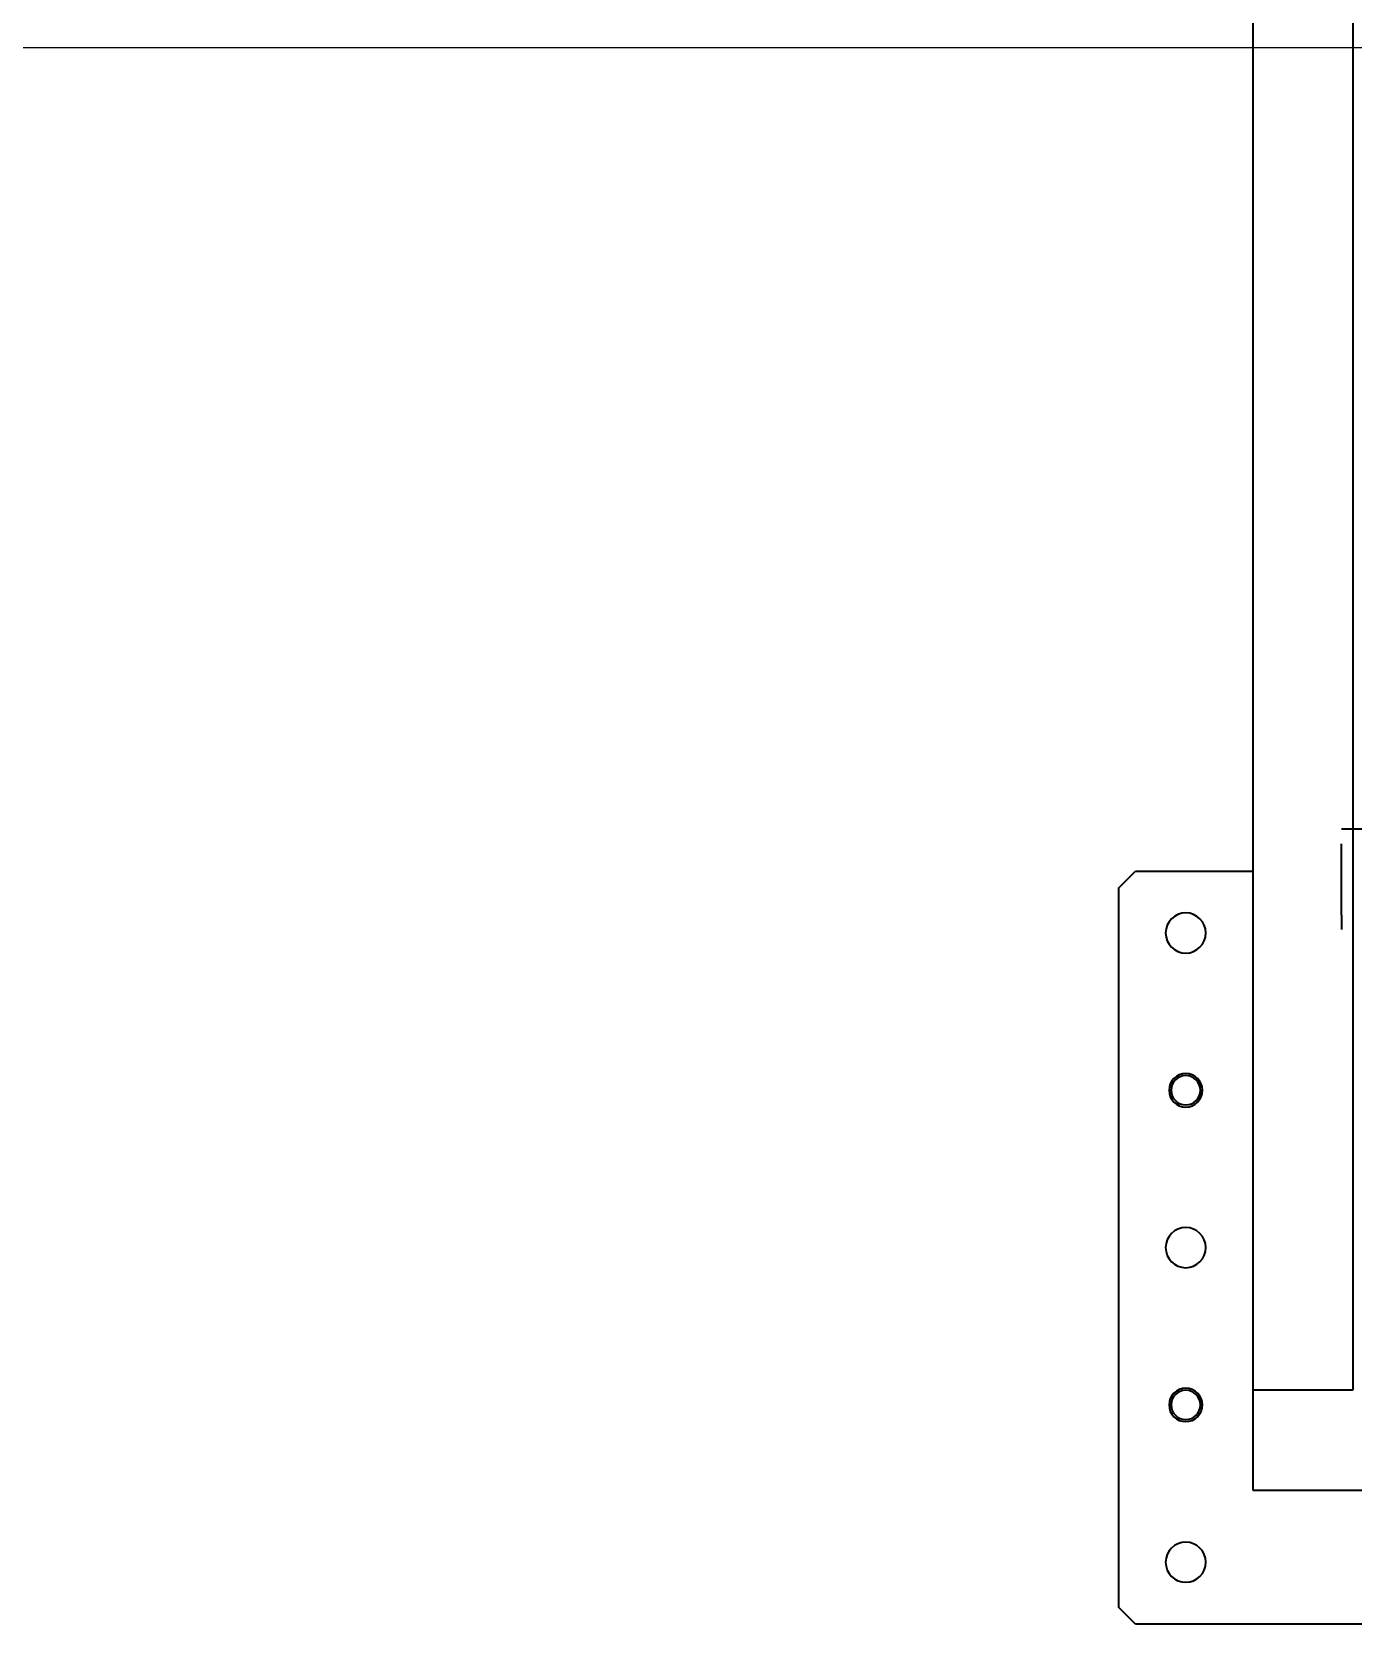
# Model space of a CAD drawing. Header units: millimetres. Extents: x 2509 to 128734, y 2492 to 91667.
# Drawn here: x 71141 to 71930, y 55084 to 56036 of the extents above; entities that cross this region are included whole.
import ezdxf

# ---------------------------------------------------------------- set-up
doc = ezdxf.new("R2010")
doc.units = ezdxf.units.MM
doc.linetypes.add('CENTER', pattern=[50.8, 31.75, -6.35, 6.35, -6.35])
for name, color, linetype in [('7标注层', 4, 'Continuous'), ('SSH_搬运系统', 7, 'Continuous'), ('SSH_货架系统', 7, 'Continuous')]:
    doc.layers.add(name, color=color, linetype=linetype)

# ---------------------------------------------------------------- blocks, each defined once
blk = doc.blocks.new('SSH-提升机')
at = {"layer": 'SSH_搬运系统', "lineweight": 35}
for p, q in [((777898.76, 266287.22), (777888.76, 266277.22)), ((778328.76, 266287.22), (777898.76, 266287.22)), ((778338.76, 266277.22), (778328.76, 266287.22)), ((777888.76, 266277.22), (777888.76, 266207.21)), ((778338.76, 265987.22), (778338.76, 266277.22)), ((775873.76, 266207.22), (778198.76, 266207.22)), ((775873.76, 266207.22), (778198.76, 266207.22)), ((778198.76, 266207.22), (778207.51, 266207.22)), ((778198.76, 266207.22), (778198.76, 266198.47)), ((778207.51, 266207.22), (778250.01, 266207.22)), ((778250.01, 266207.22), (778258.76, 266207.22)), ((778258.76, 266207.22), (778258.76, 264144.22)), ((778258.76, 266207.22), (778258.76, 264144.22)), ((778198.76, 266198.47), (778198.76, 266155.97)), ((777863.76, 265742.71), (777863.76, 266154.22)), ((777915.01, 266154.22), (777872.51, 266154.22)), ((777915.01, 266154.22), (777923.76, 266154.22)), ((778198.76, 266155.97), (778198.76, 266147.22)), ((778198.76, 266147.22), (775873.76, 266147.22)), ((777863.75, 266147.22), (776269.78, 266147.22)), ((778198.76, 266147.22), (777923.76, 266147.22))]:
    blk.add_line(p, q, dxfattribs=at)
for centre, radius in [((777925.76, 266247.22), 12), ((778113.76, 266247.22), 12), ((778301.76, 266247.22), 12), ((778019.76, 266247.22), 10), ((778019.76, 266247.22), 8.75), ((778207.76, 266247.22), 10), ((778207.76, 266247.22), 8.75)]:
    blk.add_circle(centre, radius, dxfattribs=at)
blk = doc.blocks.new('*U218')
at = {"layer": 'SSH_货架系统', "color": 2}
blk.add_line((742835.45, 236491.29), (761084.09, 236491.29), dxfattribs=at)
blk = doc.blocks.new('A$C78651db9')
at = {"layer": 'SSH_搬运系统', "color": 7, "linetype": 'ByBlock', "lineweight": -2, "xscale": -1, "rotation": 90}
blk.add_blockref('SSH-提升机', (286216.91, 781682.84), dxfattribs=at)
at = {"layer": 'SSH_货架系统', "rotation": 180}
blk.add_blockref('*U218', (763477.58, 240777.37), dxfattribs=at)

msp = doc.modelspace()

# ---------------------------------------------------------------- block references
at = {"layer": '7标注层', "linetype": 'CENTER'}
msp.add_blockref('A$C78651db9', (51860.401, 51740.213), dxfattribs=at)

doc.saveas('drawing.dxf')
